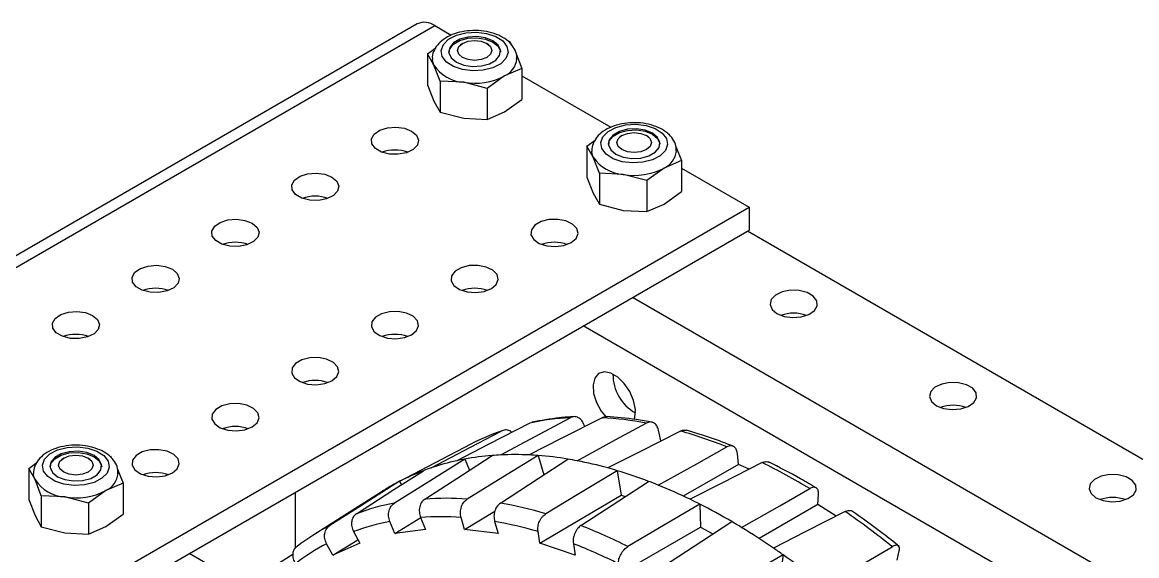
# Model space of a CAD drawing. Header units: inches. Extents: x 0 to 11, y 0 to 8.4.
# Drawn here: x 7.2363 to 7.648, y 6.5045 to 6.7014 of the extents above; entities that cross this region are included whole.
import ezdxf

# ---------------------------------------------------------------- set-up
doc = ezdxf.new("R2010")
doc.units = ezdxf.units.IN
doc.header["$MEASUREMENT"] = 0

msp = doc.modelspace()

# ---------------------------------------------------------------- linework, layer by layer
at = {"color": 7, "linetype": 'Continuous', "lineweight": 25}
for p, q in [((7.382217042815886, 6.700830380332008), (5.791226785146389, 5.782371254531325)), ((5.797684593627999, 5.781731775545765), (7.388674851297495, 6.70019090134645)), ((7.388674851297495, 6.70019090134645), (7.394782015744212, 6.696665310355676)), ((7.416164001650932, 6.694412728014449), (7.416734545767709, 6.693408412837759)), ((7.385978819579397, 6.68974357006472), (7.389034138851175, 6.691948201739109)), ((7.385978819579397, 6.68974357006472), (7.385978819579396, 6.678294257114759)), ((7.388313651538167, 6.685633621154101), (7.385978819579397, 6.68974357006472)), ((7.39890359789121, 6.693607440885979), (7.398041671471252, 6.693109699613675)), ((7.408770813676615, 6.693109699613675), (7.407908887256657, 6.693607440885979)), ((7.390648483496935, 6.679682932916656), (7.388313651538167, 6.685633621154101)), ((7.418805303475361, 6.689521692217525), (7.420833665568471, 6.684352090866385)), ((7.414454786029972, 6.681590011755349), (7.408075906491473, 6.676987193317489)), ((7.420833665568471, 6.684352090866385), (7.414454786029972, 6.681590011755349)), ((7.420833665568471, 6.684352090866385), (7.420833665568471, 6.672902777916423)), ((7.420833665568471, 6.681626013032579), (7.453707580842653, 6.662648305696658)), ((7.385978819579396, 6.678294257114759), (7.388313651538166, 6.672343568877315)), ((7.390648483496935, 6.679682932916656), (7.390648483496935, 6.668233619966695)), ((7.399362194994204, 6.679255432780485), (7.390648483496935, 6.679682932916656)), ((7.408075906491473, 6.676987193317489), (7.399362194994204, 6.679255432780485)), ((7.408075906491473, 6.676987193317489), (7.408075906491473, 6.665537880367526)), ((7.388313651538166, 6.672343568877315), (7.390648483496935, 6.668233619966695)), ((7.414454786029972, 6.668299959478563), (7.420833665568471, 6.672902777916423)), ((7.390648483496935, 6.668233619966695), (7.399362194994204, 6.665965380503699)), ((7.399362194994204, 6.665965380503699), (7.408075906491473, 6.665537880367526)), ((7.408075906491473, 6.665537880367526), (7.414454786029972, 6.668299959478563)), ((7.444904384677032, 6.655726565405269), (7.447959703948809, 6.657931197079658)), ((7.457829162988845, 6.659590436226528), (7.456967236568886, 6.659092694954224)), ((7.46769637877425, 6.659092694954224), (7.466834452354292, 6.659590436226528)), ((7.475089566748567, 6.660395723354998), (7.475660110865344, 6.659391408178308)), ((7.444904384677032, 6.655726565405269), (7.444904384677032, 6.644277252455308)), ((7.447239216635801, 6.65161661649465), (7.444904384677032, 6.655726565405269)), ((7.477730868572996, 6.655504687558075), (7.479759230666106, 6.650335086206933)), ((7.44957404859457, 6.645665928257205), (7.447239216635801, 6.65161661649465)), ((7.479759230666106, 6.650335086206933), (7.473380351127607, 6.647573007095898)), ((7.479759230666106, 6.650335086206933), (7.479759230666106, 6.638885773256971)), ((7.44957404859457, 6.645665928257205), (7.44957404859457, 6.634216615307244)), ((7.45828776009184, 6.645238428121034), (7.44957404859457, 6.645665928257205)), ((7.467001471589108, 6.642970188658037), (7.45828776009184, 6.645238428121034)), ((7.473380351127607, 6.647573007095898), (7.467001471589108, 6.642970188658037)), ((7.479759230666106, 6.647609008374028), (7.504758214542304, 6.633177402167677)), ((7.444904384677032, 6.644277252455308), (7.447239216635801, 6.638326564217863)), ((7.467001471589108, 6.642970188658037), (7.467001471589108, 6.631520875708075)), ((7.447239216635801, 6.638326564217863), (7.44957404859457, 6.634216615307244)), ((7.473380351127607, 6.634282954819111), (7.479759230666106, 6.638885773256971)), ((5.913767956872807, 5.714718276366994), (7.504758214542304, 6.633177402167677)), ((7.44957404859457, 6.634216615307244), (7.45828776009184, 6.631948375844247)), ((7.467001471589108, 6.631520875708075), (7.473380351127607, 6.634282954819111)), ((7.504758214542304, 6.633177402167677), (7.504758214542304, 6.624671768710534)), ((7.45828776009184, 6.631948375844247), (7.467001471589108, 6.631520875708075)), ((5.913767956872807, 5.706212642909851), (7.504758214542304, 6.624671768710534)), ((9.150253326920348, 5.674067209361233), (7.504168863112857, 6.624331543372215)), ((9.107826920049154, 5.649574966006552), (7.46174245624167, 6.59983930001753)), ((9.089558510303315, 5.639028837540935), (7.443474046495835, 6.58929317155191)), ((7.444054397868406, 6.552142202556604), (7.443853493942281, 6.552722326015407)), ((7.472213934188495, 6.546855789851199), (7.471321105594738, 6.550839022825552)), ((7.401947718510117, 6.545644989771353), (7.375415550785084, 6.531805244762559)), ((7.426881768582363, 6.541467022343265), (7.428919780690863, 6.534333559277104)), ((7.500863578403633, 6.538111038978023), (7.500472682464361, 6.542263425359302)), ((7.238664906830965, 6.53666704909781), (7.241720226102741, 6.538871680772199)), ((7.251589685142778, 6.540530919919069), (7.250727758722818, 6.540033178646765)), ((7.261456900928184, 6.540033178646765), (7.260594974508225, 6.540530919919069)), ((7.268850088902498, 6.541336207047538), (7.269420633019277, 6.540331891870849)), ((7.399793455368522, 6.540143558184925), (7.401459561294493, 6.536049193417961)), ((7.500863578403633, 6.538111038978023), (7.480478716653582, 6.526487306690469)), ((7.504777337688187, 6.536371203503868), (7.500863578403633, 6.538111038978023)), ((7.238664906830965, 6.53666704909781), (7.238664906830964, 6.525217736147849)), ((7.240999738789734, 6.532557100187191), (7.238664906830965, 6.53666704909781)), ((7.271491390726929, 6.536445171250615), (7.273519752820038, 6.531275569899475)), ((7.456109102042225, 6.535866160980834), (7.45756515701405, 6.526803566316961)), ((7.243334570748504, 6.526606411949746), (7.240999738789734, 6.532557100187191)), ((7.273519752820038, 6.531275569899475), (7.267140873281538, 6.528513490788439)), ((7.273519752820038, 6.531275569899475), (7.273519752820038, 6.519826256949512)), ((7.375667227090356, 6.531935981294562), (7.376347984617406, 6.530656245870312)), ((7.238664906830964, 6.525217736147849), (7.240999738789734, 6.519267047910405)), ((7.243334570748504, 6.526606411949746), (7.243334570748504, 6.515157098999785)), ((7.252048282245772, 6.526178911813575), (7.243334570748504, 6.526606411949746)), ((7.260761993743039, 6.523910672350578), (7.252048282245772, 6.526178911813575)), ((7.267140873281538, 6.528513490788439), (7.260761993743039, 6.523910672350578)), ((7.337114981836359, 6.527893390455065), (7.337114981836359, 6.507163959528078)), ((7.369241369242024, 6.528240965625563), (7.343988207909431, 6.512185676503085)), ((7.42750108174156, 6.50909083925295), (7.45756515701405, 6.526803566316961)), ((7.45756515701405, 6.526803566316961), (7.459031451518237, 6.52630335513105)), ((7.530216942119224, 6.52342929215434), (7.530422468639378, 6.527256098806206)), ((7.260761993743039, 6.523910672350578), (7.260761993743039, 6.512461359400616)), ((7.39965525183095, 6.514206458073962), (7.410846152920771, 6.520911925965021)), ((7.486587398010676, 6.523511153435957), (7.486784939343598, 6.515008022580274)), ((7.530216942119224, 6.52342929215434), (7.508509831879745, 6.510817087150394)), ((7.536945899125736, 6.519077331111898), (7.530216942119224, 6.52342929215434)), ((7.240999738789734, 6.519267047910405), (7.243334570748504, 6.515157098999785)), ((7.267140873281538, 6.515223438511652), (7.273519752820038, 6.519826256949512)), ((7.373880494361694, 6.512709255088447), (7.372089125372396, 6.517111447026)), ((7.373880494361694, 6.512709255088447), (7.383471785986393, 6.518547188021047)), ((7.383446222378757, 6.51861000919753), (7.385237591368057, 6.514207817259975)), ((7.39965525183095, 6.514206458073962), (7.3983975712552, 6.518608599699482)), ((7.410793384953461, 6.517107798286427), (7.41205106552921, 6.512705656660907)), ((7.243334570748504, 6.515157098999785), (7.252048282245772, 6.512888859536789)), ((7.252048282245772, 6.512888859536789), (7.260761993743039, 6.512461359400616)), ((7.260761993743039, 6.512461359400616), (7.267140873281538, 6.515223438511652)), ((7.358662635403149, 6.51336559862952), (7.360933262965735, 6.509097114754337)), ((7.385237591368057, 6.514207817259975), (7.373880494361694, 6.512709255088447)), ((7.41205106552921, 6.512705656660907), (7.39965525183095, 6.514206458073962)), ((7.42750108174156, 6.50909083925295), (7.426815303567235, 6.513359173720736)), ((7.456571902642358, 6.497517834114661), (7.486784939343598, 6.515008022580274)), ((7.486784939343598, 6.515008022580274), (7.491354988004398, 6.512513288884612)), ((7.35095996229684, 6.504644722051497), (7.348689334734255, 6.508913205926681)), ((7.35095996229684, 6.504644722051497), (7.36025077330743, 6.51038010635959)), ((7.360933262965735, 6.509097114754337), (7.35095996229684, 6.504644722051497)), ((7.44055897160508, 6.504636275346805), (7.42750108174156, 6.50909083925295)), ((7.439873193430756, 6.50890460981459), (7.44055897160508, 6.504636275346805)), ((7.984467054131057, 6.108942266945792), (7.297929385267048, 6.505272027064855)), ((7.336225665893626, 6.504906086743692), (7.329633741339315, 6.500679549056798)), ((7.517390588887475, 6.504777400360951), (7.516323614388051, 6.497092096641717)), ((7.559464750861917, 6.502888081850713), (7.560260455022185, 6.50627303318951))]:
    msp.add_line(p, q, dxfattribs=at)
at = {"color": 7, "linetype": 'Continuous', "lineweight": 25, "flags": 128}
for points in [[(7.406607780241216, 6.683728603100108), (7.40275885769853, 6.683495068248742), (7.398973305698045, 6.683959579294774), (7.395621680445061, 6.685076666660576), (7.393032062371483, 6.686736982051582), (7.391457941337284, 6.688778002229221), (7.391053403276839, 6.690999937917882), (7.391858047194086, 6.693185290571223), (7.39379310893612, 6.695120142645287), (7.396669171177265, 6.696615097338158), (7.400204704906652, 6.697523818068536), (7.404053627449337, 6.697757352919902), (7.407839179449822, 6.69729284187387), (7.411190804702807, 6.696175754508068), (7.413780422776385, 6.694515439117062), (7.415354543810582, 6.692474418939423), (7.415759081871028, 6.690252483250762), (7.414954437953782, 6.688067130597421), (7.413019376211747, 6.686132278523356), (7.410143313970602, 6.684637323830485), (7.406607780241216, 6.683728603100108)], [(7.39387254660859, 6.690422075380682), (7.394191067224636, 6.69164337830025), (7.395591326024017, 6.693376895184404), (7.397934179095203, 6.694729395473621), (7.40093704378098, 6.695537747672243), (7.40423773028268, 6.695704452575108), (7.407438127095253, 6.695209403110629), (7.410152219130278, 6.694112309550372), (7.412052646832595, 6.692545497569083), (7.412910190573982, 6.690697947815386), (7.412939938539274, 6.69042207538075)], [(7.40093704378098, 6.695946018078185), (7.397934179095203, 6.695137665879564), (7.395591326024018, 6.693785165590346), (7.394191067224636, 6.692051648706193), (7.393902294573885, 6.690146202947315), (7.394759838315271, 6.688298653193618), (7.39666026601759, 6.686731841212329), (7.399374358052614, 6.685634747652073), (7.402574754865188, 6.685139698187594), (7.405875441366888, 6.685306403090459), (7.408878306052664, 6.686114755289081), (7.411221159123849, 6.687467255578297), (7.412621417923231, 6.689200772462451), (7.412910190573982, 6.691106218221329), (7.412052646832595, 6.692953767975025), (7.410152219130278, 6.694520579956315), (7.407438127095253, 6.695617673516572), (7.40423773028268, 6.696112722981051), (7.40093704378098, 6.695946018078185)], [(7.407908155747488, 6.688410064933924), (7.405842660426656, 6.687613338703255), (7.403406242573933, 6.687333565656282), (7.400969824721209, 6.687613338703256), (7.398904329400379, 6.688410064933925), (7.397524209550279, 6.689602450002011), (7.397039575907267, 6.691008964089894), (7.397524209550279, 6.692415478177778), (7.39890432940038, 6.693607863245862), (7.400969824721211, 6.694404589476531), (7.403406242573935, 6.694684362523505), (7.405842660426659, 6.69440458947653), (7.407908155747489, 6.693607863245862), (7.409288275597588, 6.692415478177776), (7.4097729092406, 6.691008964089892), (7.409288275597588, 6.68960245000201), (7.407908155747488, 6.688410064933924)], [(7.388313651538167, 6.685633621154101), (7.387914916614967, 6.68679083814656), (7.387783601527819, 6.687811467052795)], [(7.380130644358168, 6.661241431011574), (7.381947906372055, 6.659709958559049), (7.382684123552307, 6.657902930525155), (7.382239865689208, 6.656064396058953), (7.380675132268887, 6.654442659427779), (7.378201249210247, 6.653256745150023), (7.375152328128617, 6.652666817520275), (7.371940142710724, 6.652752549533833), (7.368998516396591, 6.653502362607211), (7.366724732120051, 6.654814990329988), (7.36542587704713, 6.656513155054685), (7.365277368752627, 6.658367510225375), (7.36629926410463, 6.660127614900919), (7.368353550473331, 6.661555757191809), (7.371162785101443, 6.662459058568049), (7.374347565285935, 6.662715523173415), (7.377477768815414, 6.66229051404183), (7.380130644358168, 6.661241431011574)], [(7.465533345338851, 6.649711598440656), (7.461684422796165, 6.64947806358929), (7.45789887079568, 6.649942574635322), (7.454547245542695, 6.651059662001125), (7.451957627469118, 6.652719977392131), (7.45038350643492, 6.65476099756977), (7.449978968374475, 6.656982933258431), (7.450783612291721, 6.659168285911771), (7.452718674033756, 6.661103137985835), (7.4555947362749, 6.662598092678707), (7.459130270004287, 6.663506813409084), (7.462979192546973, 6.66374034826045), (7.466764744547457, 6.663275837214419), (7.470116369800443, 6.662158749848617), (7.47270598787402, 6.66049843445761), (7.474280108908217, 6.658457414279971), (7.474684646968663, 6.65623547859131), (7.473880003051416, 6.654050125937969), (7.471944941309381, 6.652115273863906), (7.469068879068237, 6.650620319171034), (7.465533345338851, 6.649711598440656)], [(7.452798111706192, 6.656405070720737), (7.453116632322272, 6.657626373640798), (7.454516891121653, 6.659359890524953), (7.456859744192839, 6.660712390814169), (7.459862608878615, 6.661520743012792), (7.463163295380315, 6.661687447915656), (7.466363692192888, 6.661192398451177), (7.469077784227912, 6.660095304890921), (7.470978211930229, 6.658528492909632), (7.471835755671618, 6.656680943155934), (7.471865503636932, 6.656405070720923)], [(7.459862608878615, 6.661929013418733), (7.456859744192839, 6.661120661220112), (7.454516891121653, 6.659768160930896), (7.453116632322272, 6.658034644046741), (7.45282785967152, 6.656129198287863), (7.453685403412908, 6.654281648534167), (7.455585831115227, 6.652714836552878), (7.458299923150249, 6.651617742992622), (7.461500319962824, 6.651122693528142), (7.464801006464523, 6.651289398431008), (7.467803871150299, 6.652097750629629), (7.470146724221485, 6.653450250918845), (7.471546983020867, 6.655183767803), (7.471835755671619, 6.657089213561878), (7.470978211930231, 6.658936763315575), (7.469077784227912, 6.660503575296864), (7.466363692192888, 6.66160066885712), (7.463163295380315, 6.662095718321599), (7.459862608878615, 6.661929013418733)], [(7.466833720845123, 6.654393060274472), (7.464768225524293, 6.653596334043804), (7.462331807671568, 6.653316560996831), (7.459895389818843, 6.653596334043804), (7.457829894498014, 6.654393060274473), (7.456449774647914, 6.655585445342559), (7.455965141004903, 6.656991959430443), (7.456449774647915, 6.658398473518326), (7.457829894498016, 6.659590858586411), (7.459895389818846, 6.660387584817079), (7.46233180767157, 6.660667357864053), (7.464768225524295, 6.660387584817079), (7.466833720845124, 6.659590858586411), (7.468213840695225, 6.658398473518325), (7.468698474338235, 6.656991959430441), (7.468213840695223, 6.655585445342558), (7.466833720845123, 6.654393060274472)], [(7.447239216635801, 6.65161661649465), (7.446840481712602, 6.652773833487109), (7.446709166625455, 6.653794462393343)], [(7.350667861808732, 6.644232928681931), (7.352485123822621, 6.642701456229407), (7.353221341002872, 6.640894428195512), (7.352777083139772, 6.639055893729311), (7.351212349719451, 6.637434157098137), (7.348738466660811, 6.636248242820381), (7.34568954557918, 6.635658315190632), (7.342477360161289, 6.635744047204192), (7.339535733847154, 6.636493860277568), (7.337261949570616, 6.637806488000345), (7.335963094497695, 6.639504652725043), (7.335814586203194, 6.641359007895733), (7.336836481555195, 6.643119112571276), (7.338890767923895, 6.644547254862166), (7.341700002552008, 6.645450556238408), (7.3448847827365, 6.645707020843773), (7.348014986265978, 6.645282011712188), (7.350667861808732, 6.644232928681931)], [(7.321205079259297, 6.627224426352289), (7.323022341273186, 6.625692953899765), (7.323758558453436, 6.623885925865871), (7.323314300590338, 6.62204739139967), (7.321749567170017, 6.620425654768495), (7.319275684111378, 6.619239740490738), (7.316226763029746, 6.61864981286099), (7.313014577611854, 6.618735544874549), (7.31007295129772, 6.619485357947926), (7.307799167021182, 6.620797985670704), (7.306500311948261, 6.6224961503954), (7.306351803653758, 6.62435050556609), (7.30737369900576, 6.626110610241634), (7.309427985374461, 6.627538752532524), (7.312237220002573, 6.628442053908765), (7.315422000187065, 6.62869851851413), (7.318552203716544, 6.628273509382545), (7.321205079259297, 6.627224426352289)], [(7.439056209457057, 6.62008085537385), (7.440873471470945, 6.621612327826374), (7.441609688651194, 6.623419355860268), (7.441165430788095, 6.625257890326469), (7.439600697367773, 6.626879626957643), (7.437126814309132, 6.6280655412354), (7.434077893227502, 6.628655468865147), (7.430865707809609, 6.628569736851588), (7.427924081495475, 6.627819923778211), (7.425650297218938, 6.626507296055432), (7.424351442146017, 6.624809131330735), (7.424202933851515, 6.622954776160045), (7.425224829203519, 6.621194671484502), (7.42727911557222, 6.619766529193611), (7.430088350200334, 6.618863227817371), (7.433273130384826, 6.618606763212006), (7.436403333914305, 6.619031772343592), (7.439056209457057, 6.62008085537385)], [(7.291742296709862, 6.610215924022647), (7.29355955872375, 6.608684451570123), (7.294295775904001, 6.606877423536227), (7.293851518040903, 6.605038889070027), (7.292286784620582, 6.603417152438852), (7.289812901561942, 6.602231238161097), (7.286763980480311, 6.601641310531347), (7.283551795062419, 6.601727042544907), (7.280610168748284, 6.602476855618283), (7.278336384471746, 6.603789483341061), (7.277037529398825, 6.605487648065758), (7.276889021104322, 6.607342003236448), (7.277910916456324, 6.609102107911992), (7.279965202825026, 6.610530250202881), (7.282774437453138, 6.611433551579123), (7.28595921763763, 6.611690016184488), (7.289089421167109, 6.611265007052903), (7.291742296709862, 6.610215924022647)], [(7.409593426907622, 6.603072353044207), (7.411410688921509, 6.604603825496731), (7.41214690610176, 6.606410853530626), (7.411702648238659, 6.608249387996827), (7.410137914818337, 6.609871124628), (7.407664031759698, 6.611057038905757), (7.404615110678066, 6.611646966535505), (7.401402925260173, 6.611561234521946), (7.398461298946039, 6.610811421448568), (7.396187514669502, 6.609498793725789), (7.394888659596582, 6.607800629001093), (7.394740151302081, 6.605946273830402), (7.395762046654083, 6.604186169154859), (7.397816333022785, 6.602758026863969), (7.400625567650899, 6.601854725487728), (7.403810347835391, 6.601598260882364), (7.406940551364869, 6.60202327001395), (7.409593426907622, 6.603072353044207)], [(7.515070188434972, 6.593886268910223), (7.517723063977725, 6.592837185879966), (7.520853267507205, 6.592412176748381), (7.524038047691697, 6.592668641353746), (7.526847282319808, 6.593571942729985), (7.52890156868851, 6.595000085020876), (7.529923464040513, 6.59676018969642), (7.52977495574601, 6.59861454486711), (7.52847610067309, 6.600312709591806), (7.526202316396552, 6.601625337314585), (7.523260690082418, 6.602375150387963), (7.520048504664525, 6.602460882401521), (7.516999583582894, 6.601870954771774), (7.514525700524255, 6.600685040494016), (7.512960967103933, 6.599063303862842), (7.512516709240834, 6.597224769396641), (7.513252926421083, 6.595417741362747), (7.515070188434972, 6.593886268910223)], [(7.262279514160427, 6.593207421693005), (7.264096776174315, 6.59167594924048), (7.264832993354567, 6.589868921206586), (7.264388735491467, 6.588030386740385), (7.262824002071146, 6.58640865010921), (7.260350119012506, 6.585222735831454), (7.257301197930876, 6.584632808201705), (7.254089012512983, 6.584718540215263), (7.251147386198849, 6.585468353288641), (7.248873601922311, 6.586780981011419), (7.24757474684939, 6.588479145736115), (7.247426238554887, 6.590333500906806), (7.248448133906889, 6.592093605582349), (7.25050242027559, 6.593521747873239), (7.253311654903702, 6.594425049249481), (7.256496435088194, 6.594681513854845), (7.259626638617673, 6.594256504723261), (7.262279514160427, 6.593207421693005)], [(7.380130644358188, 6.586063850714565), (7.381947906372075, 6.587595323167089), (7.382684123552325, 6.589402351200984), (7.382239865689224, 6.591240885667185), (7.380675132268903, 6.592862622298359), (7.378201249210262, 6.594048536576115), (7.375152328128631, 6.594638464205863), (7.371940142710739, 6.594552732192303), (7.368998516396605, 6.593802919118926), (7.366724732120068, 6.592490291396148), (7.365425877047148, 6.590792126671451), (7.365277368752646, 6.58893777150076), (7.366299264104649, 6.587177666825217), (7.36835355047335, 6.585749524534328), (7.371162785101463, 6.584846223158086), (7.374347565285955, 6.584589758552721), (7.377477768815433, 6.585014767684307), (7.380130644358188, 6.586063850714565)], [(7.350667861808752, 6.569055348384922), (7.35248512382264, 6.570586820837446), (7.353221341002889, 6.572393848871342), (7.352777083139789, 6.574232383337542), (7.351212349719468, 6.575854119968715), (7.348738466660827, 6.577040034246473), (7.345689545579197, 6.57762996187622), (7.342477360161304, 6.577544229862661), (7.339535733847169, 6.576794416789284), (7.337261949570633, 6.575481789066504), (7.335963094497712, 6.573783624341808), (7.33581458620321, 6.571929269171118), (7.336836481555213, 6.570169164495574), (7.338890767923915, 6.568741022204684), (7.341700002552029, 6.567837720828444), (7.34488478273652, 6.567581256223079), (7.348014986266, 6.568006265354665), (7.350667861808752, 6.569055348384922)], [(7.462292886594987, 6.554803424936231), (7.46256339901162, 6.555637960430416), (7.462776444521869, 6.558483956641469), (7.462143119317274, 6.561737566101214), (7.460732054010808, 6.565046209739734), (7.458696159423358, 6.568051344679899), (7.456256056323634, 6.57042731792147), (7.453676167744596, 6.571916655896699), (7.451236064644873, 6.572357965726511), (7.449200170057424, 6.571703424643218), (7.447789104750957, 6.570023962329445), (7.447155779546363, 6.567501574586434), (7.447368825056611, 6.564409601265018), (7.448405154494926, 6.561083105651481), (7.450152465486358, 6.557882565161448), (7.451999561520655, 6.555581388335337)], [(7.57399575353385, 6.559869264250944), (7.576648629076604, 6.558820181220686), (7.579778832606083, 6.558395172089101), (7.582963612790575, 6.558651636694465), (7.585772847418688, 6.559554938070707), (7.587827133787388, 6.560983080361597), (7.588849029139391, 6.56274318503714), (7.588700520844888, 6.56459754020783), (7.587401665771968, 6.566295704932527), (7.58512788149543, 6.567608332655307), (7.582186255181296, 6.568358145728682), (7.578974069763404, 6.568443877742242), (7.575925148681772, 6.567853950112493), (7.573451265623133, 6.566668035834737), (7.571886532202812, 6.565046299203563), (7.571442274339712, 6.563207764737362), (7.572178491519963, 6.561400736703467), (7.57399575353385, 6.559869264250944)], [(7.321205079259317, 6.55204684605528), (7.323022341273204, 6.553578318507804), (7.323758558453454, 6.5553853465417), (7.323314300590353, 6.5572238810079), (7.321749567170032, 6.558845617639073), (7.319275684111392, 6.56003153191683), (7.316226763029761, 6.560621459546579), (7.313014577611868, 6.560535727533019), (7.310072951297734, 6.559785914459642), (7.307799167021197, 6.558473286736863), (7.306500311948277, 6.556775122012166), (7.306351803653776, 6.554920766841476), (7.307373699005778, 6.553160662165932), (7.30942798537448, 6.551732519875043), (7.312237220002594, 6.550829218498802), (7.315422000187085, 6.550572753893436), (7.318552203716564, 6.550997763025022), (7.321205079259317, 6.55204684605528)], [(7.41301696498522, 6.541673265733679), (7.427418396190225, 6.549377616942277), (7.438734066151941, 6.555430209008144)], [(7.450489382564125, 6.555429100807427), (7.435407986751323, 6.54772573928272), (7.423558577301, 6.541672271951639)], [(7.387311878625039, 6.536889541695116), (7.401825215025944, 6.544518911957371), (7.413228904061463, 6.550512602907845)], [(7.42378531868317, 6.553457730701771), (7.408661231511682, 6.545658989463501), (7.396778372463632, 6.539530593142427)], [(7.441282346632793, 6.539526397650418), (7.455575133549435, 6.54732612914666), (7.466805338000748, 6.553453675105598)], [(7.479402376862703, 6.550506364582357), (7.464381072647283, 6.542877953800898), (7.452578775869827, 6.536883388834577)], [(7.259293867492784, 6.530652082133198), (7.255444944950098, 6.530418547281831), (7.251659392949613, 6.530883058327862), (7.248307767696628, 6.532000145693666), (7.24571814962305, 6.533660461084672), (7.244144028588852, 6.53570148126231), (7.243739490528407, 6.537923416950972), (7.244544134445653, 6.540108769604313), (7.246479196187688, 6.542043621678377), (7.249355258428832, 6.543538576371248), (7.252890792158218, 6.544447297101626), (7.256739714700903, 6.544680831952992), (7.260525266701388, 6.54421632090696), (7.263876891954374, 6.543099233541158), (7.266466510027952, 6.541438918150152), (7.26804063106215, 6.539397897972512), (7.268445169122595, 6.537175962283851), (7.267640525205349, 6.534990609630511), (7.265705463463314, 6.533055757556446), (7.26282940122217, 6.531560802863575), (7.259293867492784, 6.530652082133198)], [(7.246558633860295, 6.537345554415917), (7.246877154476204, 6.53856685733334), (7.248277413275583, 6.540300374217494), (7.250620266346771, 6.541652874506711), (7.253623131032547, 6.542461226705332), (7.256923817534246, 6.542627931608198), (7.260124214346821, 6.542132882143719), (7.262838306381844, 6.541035788583462), (7.264738734084163, 6.539468976602173), (7.265596277825551, 6.537621426848475), (7.265626025790715, 6.537345554415786)], [(7.253623131032547, 6.542869497111275), (7.250620266346771, 6.542061144912654), (7.248277413275585, 6.540708644623436), (7.246877154476204, 6.538975127739283), (7.246588381825451, 6.537069681980404), (7.247445925566839, 6.535222132226708), (7.249346353269158, 6.533655320245419), (7.252060445304182, 6.532558226685162), (7.255260842116756, 6.532063177220683), (7.258561528618455, 6.532229882123548), (7.261564393304231, 6.53303823432217), (7.263907246375417, 6.534390734611387), (7.265307505174798, 6.536124251495541), (7.265596277825551, 6.538029697254419), (7.264738734084163, 6.539877247008115), (7.262838306381844, 6.541444058989405), (7.26012421434682, 6.54254115254966), (7.256923817534246, 6.543036202014139), (7.253623131032547, 6.542869497111275)], [(7.260594242999054, 6.535333543967014), (7.258528747678224, 6.534536817736345), (7.256092329825499, 6.534257044689372), (7.253655911972775, 6.534536817736345), (7.251590416651945, 6.535333543967015), (7.250210296801845, 6.5365259290351), (7.249725663158834, 6.537932443122984), (7.250210296801846, 6.539338957210868), (7.251590416651948, 6.540531342278952), (7.253655911972777, 6.541328068509621), (7.256092329825503, 6.541607841556593), (7.258528747678226, 6.54132806850962), (7.260594242999057, 6.540531342278951), (7.261974362849156, 6.539338957210866), (7.262458996492168, 6.537932443122981), (7.261974362849156, 6.536525929035099), (7.260594242999054, 6.535333543967014)], [(7.291742296709882, 6.535038343725637), (7.293559558723769, 6.536569816178162), (7.294295775904018, 6.538376844212057), (7.293851518040919, 6.540215378678258), (7.292286784620599, 6.541837115309432), (7.289812901561957, 6.543023029587188), (7.286763980480326, 6.543612957216936), (7.283551795062433, 6.543527225203378), (7.280610168748299, 6.54277741213), (7.278336384471761, 6.541464784407221), (7.277037529398842, 6.539766619682523), (7.27688902110434, 6.537912264511833), (7.277910916456343, 6.536152159836289), (7.279965202825045, 6.5347240175454), (7.282774437453158, 6.53382071616916), (7.28595921763765, 6.533564251563795), (7.289089421167128, 6.53398926069538), (7.291742296709882, 6.535038343725637)], [(7.384991720112009, 6.525393078600759), (7.398904164374808, 6.534395833390758), (7.409835722303238, 6.541468629313255)], [(7.426881768582363, 6.541467022343265), (7.412210755004644, 6.532465232155139), (7.400683784607675, 6.525391599273746)], [(7.471249194249371, 6.530514168945675), (7.485439898886912, 6.538426781989087), (7.496589788217508, 6.544643057182662)], [(7.399793455368522, 6.540143558184925), (7.385233137763349, 6.531056262004241), (7.373793241001134, 6.523915445965867)], [(7.412906473265218, 6.523911758671499), (7.426870505312401, 6.53300000400669), (7.437842498244283, 6.540139971214137)], [(7.509645794877823, 6.538839096875733), (7.494700156645717, 6.531262930526809), (7.48295720412159, 6.525309451581489)], [(7.240999738789734, 6.532557100187191), (7.240601003866535, 6.53371431717965), (7.240469688779387, 6.534734946085885)], [(7.359701579553798, 6.519984021777034), (7.373580553791975, 6.528882233583657), (7.384485902098721, 6.535872913064652)], [(7.456109102042225, 6.535866160980834), (7.441332322711313, 6.526968899472503), (7.429722145370081, 6.519977420777241)], [(7.632921318632729, 6.525852259591664), (7.635574194175483, 6.524803176561407), (7.638704397704961, 6.524378167429822), (7.641889177889453, 6.524634632035188), (7.644698412517566, 6.525537933411427), (7.646752698886266, 6.526966075702317), (7.647774594238269, 6.528726180377862), (7.647626085943767, 6.530580535548551), (7.646327230870846, 6.532278700273248), (7.644053446594309, 6.533591327996026), (7.641111820280175, 6.534341141069405), (7.637899634862282, 6.534426873082963), (7.634850713780651, 6.533836945453213), (7.632376830722011, 6.532651031175458), (7.630812097301691, 6.531029294544283), (7.63036783943859, 6.529190760078083), (7.631104056618842, 6.527383732044187), (7.632921318632729, 6.525852259591664)], [(7.375667227090356, 6.531935981294562), (7.361219172235974, 6.522784799864873), (7.349867570110669, 6.515593813024897)], [(7.442597663364409, 6.515585071145722), (7.456629833486998, 6.524737157000951), (7.467655258206969, 6.531927309371289)], [(7.502006980334078, 6.514910411628237), (7.516105266420177, 6.522949977629654), (7.527182431354046, 6.529266061406533)], [(7.486587398010676, 6.523511153435957), (7.471712996784817, 6.514734267243617), (7.460026007390705, 6.507837417550263)], [(7.473163138622888, 6.500666018210388), (7.487277926770975, 6.509858354798618), (7.498368156565838, 6.517080181359012)], [(7.540300705657004, 6.520781801712897), (7.525444008721508, 6.513233586065142), (7.513770828886082, 6.507302128419118)], [(7.517390588887475, 6.504777400360951), (7.502429675816797, 6.496133078577738), (7.490674603156543, 6.489340457447725)], [(7.53262114512092, 6.493189237968312), (7.546639484474157, 6.501365970937181), (7.55765372542928, 6.507789910012735)]]:
    msp.add_lwpolyline(points, dxfattribs=at)
at = {"color": 7, "linetype": 'Continuous', "lineweight": 25}
for centre, radius, start, end in [((7.384891300589008, 6.694909517512005), 0.006496789297062502, 54.38242252478555, 114.307119046121), ((7.400216457240958, 6.693493669086961), 0.01426384019488761, 213.438878860643, 266.5664976720433), ((7.411154161167495, 6.688800663664108), 0.007930171841272201, 294.5956029735976, 353.3176032722282), ((7.403432764603768, 6.70289260238399), 0.02398510629142985, 260.2289030207274, 297.3571748450089), ((7.373943460022786, 6.640089526358985), 0.01413889598481434, 70.49262569240027, 109.5073743076544), ((7.47007972626513, 6.654783659004657), 0.007930171841272303, 294.5956029735976, 353.3176032722218), ((7.459142022338597, 6.659476664427515), 0.01426384019489357, 213.4388788606511, 266.566497672034), ((7.462358329701402, 6.668875597724541), 0.02398510629143156, 260.2289030207323, 297.3571748450088), ((7.344480677473349, 6.623081024029168), 0.01413889598498531, 70.49262569473437, 109.5073743051826), ((7.315017894923916, 6.60607252169989), 0.01413889598462714, 70.49262568999322, 109.5073743101252), ((7.432869025121673, 6.6060725216997), 0.01413889598482331, 70.49262569222222, 109.5073743077676), ((7.285555112374481, 6.589064019370245), 0.01413889598462923, 70.49262569008786, 109.5073743100305), ((7.403406242572238, 6.589064019369995), 0.01413889598488387, 70.49262569303848, 109.5073743069547), ((7.521257372770354, 6.579877935236065), 0.01413889598483105, 70.49262569255409, 109.5073743074653), ((7.256092329825044, 6.572055517040487), 0.01413889598474397, 70.4926256914592, 109.5073743085534), ((7.373943460022804, 6.572055517040375), 0.01413889598486263, 70.49262569290022, 109.5073743071066), ((7.470772275875408, 6.571370127193823), 0.01626503594345406, 179.3863820836753, 240.6082413836217), ((7.344480677473368, 6.555047014710749), 0.01413889598484582, 70.49262569276239, 109.5073743072376), ((7.580182937869231, 6.545860930576787), 0.01413889598483094, 70.49262569276011, 109.5073743072297), ((7.443883706441579, 6.45877082755596), 0.0967964607712056, 93.0496157796812, 101.9838261553578), ((7.44362237720771, 6.430343096607842), 0.1252743557524192, 79.33551441681638, 86.8577149969203), ((7.315017894923933, 6.538038512381068), 0.01413889598488428, 70.492625693314, 109.507374306686), ((7.440799521663334, 6.471108458691956), 0.0840544887177736, 109.1479662952893, 117.5305586799528), ((7.433532464981441, 6.387922737168786), 0.1689304138364358, 68.08232734053205, 74.24458555023719), ((7.417518178035788, 6.444529878044886), 0.09724269444823769, 94.5312552205276, 100.5021867145235), ((7.418030319817994, 6.438906666985107), 0.1028888115638878, 92.79289704780241, 94.56817074453843), ((7.418277451598254, 6.432207476866613), 0.1095921149156954, 87.23790852867538, 92.75128866151445), ((7.417994389218142, 6.424577163403952), 0.1172272350386892, 85.65204803100728, 87.27943491938844), ((7.417244926923771, 6.415943489550233), 0.1258929148204783, 80.58339713011507, 85.60983228361796), ((7.41587996994881, 6.452777272109725), 0.08883135559411882, 102.4174135498401, 108.7596642539284), ((7.416712975663853, 6.449197128829828), 0.09250688179517201, 100.5387296995872, 102.4444633699244), ((7.415772720203088, 6.406462104358925), 0.1354874429227574, 79.14755422457168, 80.62521992573517), ((7.413684459824176, 6.39610841973553), 0.1460491689312081, 74.5552077725248, 79.1077286631869), ((7.410756532162329, 6.336836986744425), 0.2249087343299835, 58.82468665412237, 63.91613996265332), ((7.263840248419065, 6.535724142697197), 0.00793017184126936, 294.5956029735769, 353.3176032722252), ((7.285555112374499, 6.521030010051445), 0.01413889598486524, 70.49262569305755, 109.5073743069425), ((7.414383646778075, 6.457057037590146), 0.08429601036659233, 110.7735687850334, 117.3413823951772), ((7.415018446055293, 6.455436053910947), 0.08603676278761906, 108.785839797065, 110.7859600988186), ((7.410739559999353, 6.385044195730579), 0.1574981287099284, 73.2579136142048, 74.59448166532758), ((7.407092930686414, 6.373290220163071), 0.1698043626858958, 69.10481855148642, 73.22209433927459), ((7.252902544492525, 6.540417148120048), 0.01426384019488546, 213.4388788606341, 266.5664976720462), ((7.413976020290626, 6.457879874664581), 0.08337788751017693, 119.3949820185859, 122.4476610607975), ((7.413993181605988, 6.457847548088314), 0.08341447550929537, 117.3525304037989, 119.394353620237), ((7.402524425099716, 6.361008188194369), 0.1829080955155778, 67.93032138982444, 69.14004250778541), ((7.397240206870962, 6.348260037262947), 0.1967076478640387, 64.16644222512333, 67.89912054208851), ((7.256118851855336, 6.549816081417073), 0.02398510629142285, 260.2289030207246, 297.3571748450129), ((7.392827496639335, 6.41660406815791), 0.1090708402228594, 85.86945251544542, 94.11974467474853), ((7.391042779831153, 6.335200111718208), 0.2111630235052883, 63.09782850048044, 64.19707377808305), ((7.639108502968111, 6.511843925917529), 0.01413889598480892, 70.49262569223593, 109.5073743077607), ((7.39043142109877, 6.43705758126254), 0.08843708327270294, 100.8440107010092, 110.3330671027504), ((7.388268302907655, 6.380703338184529), 0.1453123915464238, 73.42477436839916, 80.2381620675289), ((7.384189996134702, 6.321925624893705), 0.2261016435778585, 59.66957820261236, 63.07124841438328), ((7.388566941893917, 6.432113280764824), 0.08658063701012733, 100.9713178474732, 110.2057599562875), ((7.390911854693791, 6.412086782107928), 0.1067845193623407, 85.9802036056193, 94.00899358457805), ((7.386447110070509, 6.376936101543905), 0.1422703260288457, 73.51628026214553, 80.14665617377915), ((7.376506699953485, 6.308575643809708), 0.2415043618370762, 58.69051791463325, 59.69564879149612), ((7.3769517443156, 6.284514743815336), 0.2872368462068977, 51.0159178962514, 55.34101607503457), ((7.388630186887863, 6.441951865680189), 0.0832206516925712, 117.7607930681282, 127.6426172164202), ((7.371918188269267, 6.333115263221958), 0.1956804001515227, 63.23938356946874, 68.82617919798534), ((7.368300130088301, 6.295275555275036), 0.2571322459901477, 55.54611629083273, 58.6682487628824), ((7.386804525000611, 6.43690590399197), 0.08147281301733149, 117.8933414307081, 127.510068853854), ((7.370438231458174, 6.330342492678444), 0.1915871697694731, 63.31443457365205, 68.75112819380439), ((7.359414763858477, 6.282141099516154), 0.2729895304722288, 54.64166829406894, 55.56794650093873), ((7.350202224065227, 6.269317984755451), 0.2887786102349361, 51.73365622878812, 54.6232777427074)]:
    msp.add_arc(centre, radius, start, end, dxfattribs=at)
for points, knots in [([(7.418889063862079, 6.687840698289737), (7.418929745490952, 6.688260704092607), (7.419058948886437, 6.689594627471731), (7.418149658068314, 6.691758094768224), (7.416424222057265, 6.694033767839704), (7.413880137740422, 6.695922692514841), (7.410630578806443, 6.697363492370974), (7.406829359274397, 6.698237504025827), (7.402776953300901, 6.698466706262942), (7.39875439157835, 6.698032971457145), (7.39499909082617, 6.69694088385168), (7.391876349983626, 6.69526501361414), (7.389534084391268, 6.693125835730282), (7.388189237847062, 6.69068628860847), (7.387622693979019, 6.688781357946109), (7.387811729565298, 6.687833580249083), (7.387828907709515, 6.687747453280694)], [0, 0, 0, 0, 0.03383561990211909, 0.1074607163192179, 0.1808535903753299, 0.2589517202068262, 0.3421606609093205, 0.4270704482414953, 0.5117812938718361, 0.5966570931503226, 0.6823549819365587, 0.7697532431366361, 0.8486207919602852, 0.9221620007501051, 0.9929266631595492, 1, 1, 1, 1]), ([(7.477814628959714, 6.653823693630286), (7.477855310588587, 6.654243699433156), (7.477984513984071, 6.65557762281228), (7.47707522316595, 6.657741090108771), (7.4753497871549, 6.660016763180254), (7.472805702838056, 6.661905687855387), (7.469556143904078, 6.663346487711523), (7.465754924372034, 6.664220499366376), (7.461702518398535, 6.66444970160349), (7.457679956675985, 6.664015966797693), (7.453924655923807, 6.662923879192229), (7.450801915081261, 6.66124800895469), (7.448459649488901, 6.659108831070831), (7.447114802944697, 6.656669283949019), (7.446548259076655, 6.654764353286658), (7.446737294662933, 6.653816575589632), (7.44675447280715, 6.653730448621243)], [0, 0, 0, 0, 0.03383561990211875, 0.1074607163192171, 0.1808535903753286, 0.258951720206832, 0.3421606609093182, 0.4270704482414925, 0.5117812938718328, 0.5966570931503188, 0.6823549819365545, 0.7697532431366313, 0.848620791960279, 0.922162000750101, 0.9929266631595448, 1, 1, 1, 1]), ([(7.440182606560774, 6.555813255572445), (7.438372433849926, 6.555692157001818), (7.433043973762999, 6.555335688861349), (7.42793267342373, 6.554380754163336), (7.424557772764699, 6.55375022777519)], [0, 0, 0, 0, 0.3397177948820693, 1, 1, 1, 1]), ([(7.443853493942281, 6.552722326015407), (7.443590812632292, 6.553301307816621), (7.443065592755043, 6.554458956796581), (7.441733423808912, 6.555538513211418), (7.440206473399912, 6.555973556263286), (7.439225455392754, 6.555611541309768), (7.438734066151941, 6.555430209008144)], [0, 0, 0, 0, 0.249913670934076, 0.4996915371566633, 0.7493968572079074, 1, 1, 1, 1]), ([(7.450489382564125, 6.555429100807427), (7.451004560199416, 6.555669462728395), (7.451577709445629, 6.55593687195656), (7.452148296870491, 6.555782556319926), (7.452206009364069, 6.555766947948973)], [0, 0, 0, 0, 0.8988542490364241, 1, 1, 1, 1]), ([(7.468912900548416, 6.553773542700173), (7.466978206124006, 6.554114384201813), (7.461282825820023, 6.555117758145896), (7.455727980007975, 6.555536305408402), (7.452060089701517, 6.555812674096007)], [0, 0, 0, 0, 0.3396953883935032, 0.9999999999999999, 0.9999999999999999, 0.9999999999999999, 0.9999999999999999]), ([(7.471321105594738, 6.550839022825552), (7.471135048570209, 6.551408427980901), (7.470763035625748, 6.552546928873142), (7.469626844282317, 6.553598141353417), (7.468241288466751, 6.55400943552368), (7.467284560451132, 6.553639150075443), (7.466805338000748, 6.553453675105598)], [0, 0, 0, 0, 0.2499136709341247, 0.4996915371567007, 0.7493968572079575, 1, 1, 1, 1]), ([(7.417080011276171, 6.550000136415431), (7.416848259935115, 6.550188512735578), (7.416143615417177, 6.550761274647961), (7.414725800197449, 6.551031912473554), (7.413728466024944, 6.550685913066154), (7.413228904061463, 6.550512602907845)], [0, 0, 0, 0, 0.1965263516300597, 0.5975422436634552, 1, 1, 1, 1]), ([(7.479402376862703, 6.550506364582357), (7.479909607370905, 6.55071357241516), (7.480689276690907, 6.551032073742443), (7.48140412395025, 6.550776274743858), (7.481653912075751, 6.550686891240562)], [0, 0, 0, 0, 0.6505713322179254, 1, 1, 1, 1]), ([(7.499059641900143, 6.544838926296892), (7.497057640318932, 6.545622069628035), (7.491164288426422, 6.547927432059318), (7.48533942973208, 6.549675993021849), (7.481493305131527, 6.550830558941208)], [0, 0, 0, 0, 0.3397050808648724, 0.9999999999999999, 0.9999999999999999, 0.9999999999999999, 0.9999999999999999]), ([(7.271575151113647, 6.534764177322827), (7.27161583274252, 6.535184183125697), (7.271745036138004, 6.536518106504821), (7.270835745319881, 6.538681573801314), (7.269110309308832, 6.540957246872794), (7.266566224991988, 6.54284617154793), (7.263316666058011, 6.544286971404063), (7.259515446525965, 6.545160983058917), (7.255463040552468, 6.545390185296032), (7.251440478829917, 6.544956450490235), (7.247685178077738, 6.543864362884769), (7.244562437235194, 6.54218849264723), (7.242220171642835, 6.540049314763372), (7.240875325098632, 6.53760976764156), (7.240308781230581, 6.5357048369792), (7.240497816816866, 6.534757059282173), (7.240514994961082, 6.534670932313784)], [0, 0, 0, 0, 0.03383561990211909, 0.1074607163192179, 0.1808535903753299, 0.2589517202068262, 0.3421606609093205, 0.4270704482414953, 0.5117812938718361, 0.5966570931503226, 0.6823549819365587, 0.7697532431366361, 0.8486207919602852, 0.9221620007501051, 0.9929266631595492, 1, 1, 1, 1]), ([(7.500472682464361, 6.542263425359302), (7.500367297289063, 6.542805025839186), (7.500156584205454, 6.54388793248974), (7.499226143700282, 6.544864572972757), (7.497988537586179, 6.545219102006076), (7.497056595475696, 6.544835301705257), (7.496589788217508, 6.544643057182662)], [0, 0, 0, 0, 0.2499136709341133, 0.4996915371566758, 0.7493968572079601, 1, 1, 1, 1]), ([(7.509645794877823, 6.538839096875733), (7.510141354082585, 6.539033458602438), (7.511058599757592, 6.539393208661551), (7.511820225809781, 6.539088955149109), (7.512170369081476, 6.538949080311627)], [0, 0, 0, 0, 0.5402687832336008, 1, 1, 1, 1]), ([(7.529766841662603, 6.529386551695902), (7.52775328073137, 6.530583221286824), (7.521826278846658, 6.534105668912202), (7.515895667926922, 6.53711117732113), (7.511979844024064, 6.539095634205453)], [0, 0, 0, 0, 0.339726723628356, 0.9999999999999999, 0.9999999999999999, 0.9999999999999999, 0.9999999999999999]), ([(7.530422468639378, 6.527256098806207), (7.530399351703761, 6.52775251141202), (7.53035313039442, 6.528745066869814), (7.529631962327956, 6.529603173125291), (7.528544365646541, 6.52986964554628), (7.527636952247603, 6.529467496676976), (7.527182431354046, 6.529266061406533)], [0, 0, 0, 0, 0.2499136709340579, 0.4996915371566477, 0.749396857207942, 1, 1, 1, 1]), ([(7.384991720112009, 6.525393078600759), (7.384606677221175, 6.525075816116739), (7.383997387346305, 6.524573781606323), (7.383415424611623, 6.523508586373694), (7.383003001065015, 6.522261344384374), (7.382860492201911, 6.520518960924103), (7.383250990376852, 6.519246289317373), (7.383446222378757, 6.51861000919753)], [0, 0, 0, 0, 0.2258044893721112, 0.3573118536904142, 0.5009271414552426, 0.7504854067883342, 1, 1, 1, 1]), ([(7.3983975712552, 6.518608599699482), (7.398278180271081, 6.519245706622138), (7.398039478523939, 6.520519492383065), (7.398374732711636, 6.522245619761914), (7.398908027642257, 6.523474053340355), (7.399589824352563, 6.524547075787347), (7.400255177704207, 6.525060720162993), (7.400683784607676, 6.525391599273746)], [0, 0, 0, 0, 0.2498545218832637, 0.4995411617099474, 0.6366718550685441, 0.7659515041796904, 1, 1, 1, 1]), ([(7.372089125372396, 6.517111447026), (7.371896053563606, 6.517748877187445), (7.371510039674687, 6.519023309208757), (7.371683188947186, 6.52075348603771), (7.372117740679054, 6.521986474948477), (7.372725726649306, 6.523064302170907), (7.373374995439216, 6.523581973058279), (7.373793241001134, 6.523915445965867)], [0, 0, 0, 0, 0.2498545218870555, 0.4995411617175742, 0.6366718540071645, 0.7659515027629886, 1, 1, 1, 1]), ([(7.412906473265218, 6.523911758671499), (7.412513408602995, 6.52359195200373), (7.41189142512061, 6.523085891591723), (7.411240370304925, 6.522015823709618), (7.410731126667249, 6.520764196350557), (7.410427781457164, 6.51901765044843), (7.410671524231055, 6.517744378533903), (7.410793384953461, 6.517107798286427)], [0, 0, 0, 0, 0.225804490720161, 0.3573118547004175, 0.500927141449074, 0.7504854067852369, 1, 1, 1, 1]), ([(7.540300705657004, 6.520781801712897), (7.54076831461224, 6.520954648744054), (7.541703279511711, 6.521300249283351), (7.542603661453499, 6.521217638842034), (7.542854686023344, 6.520892725283983), (7.542872140162005, 6.520870133526139)], [0, 0, 0, 0, 0.4821261350828991, 0.9639914042971051, 1, 1, 1, 1]), ([(7.560180258823467, 6.507932183136178), (7.55821136913517, 6.509504323286579), (7.552416251928287, 6.514131670614053), (7.546544627418802, 6.518294481750152), (7.542667885935417, 6.521042978796028)], [0, 0, 0, 0, 0.3397497613952133, 0.9999999999999999, 0.9999999999999999, 0.9999999999999999, 0.9999999999999999]), ([(7.359701579553798, 6.519984021777034), (7.359323357608718, 6.519671496231628), (7.358724861165022, 6.519176957429944), (7.358204210241154, 6.518134300833062), (7.357878071471824, 6.516916024972043), (7.35787936736055, 6.515218413577825), (7.358401561287405, 6.513983167581602), (7.358662635403149, 6.51336559862952)], [0, 0, 0, 0, 0.2258044907773171, 0.3573118547432447, 0.5009271414487602, 0.7504854067851289, 1, 1, 1, 1]), ([(7.426815303567235, 6.513359173720736), (7.426774821654099, 6.513977523246592), (7.426693885028401, 6.515213806817369), (7.427202244777506, 6.516895668330124), (7.427840669655256, 6.518095262541769), (7.428600840739476, 6.519145470623672), (7.429282825107566, 6.519651467820399), (7.429722145370081, 6.519977420777241)], [0, 0, 0, 0, 0.2498545218869784, 0.4995411617173667, 0.6366718540363924, 0.7659515028020362, 1, 1, 1, 1]), ([(7.348689334734255, 6.508913205926681), (7.34843004910167, 6.509532515347464), (7.3479116520555, 6.510770718063128), (7.347938622536619, 6.512464604894092), (7.348283818086429, 6.513677726700223), (7.348824799657095, 6.514742203113317), (7.349459019056007, 6.515260157495684), (7.349867570110669, 6.515593813024897)], [0, 0, 0, 0, 0.2498545218870797, 0.4995411617175975, 0.6366718540076302, 0.7659515027636211, 0.9999999999999999, 0.9999999999999999, 0.9999999999999999, 0.9999999999999999]), ([(7.442597663364409, 6.515585071145722), (7.442195619854228, 6.515264990363986), (7.441559428285329, 6.514758496192211), (7.440833600439196, 6.513701369707143), (7.440219943215032, 6.512470070969697), (7.439743616992131, 6.510760098709957), (7.43983000380435, 6.509523070030361), (7.439873193430756, 6.50890460981459)], [0, 0, 0, 0, 0.225804487965489, 0.3573118526365402, 0.5009271414617147, 0.7504854067915823, 1, 1, 1, 1]), ([(7.337804479714016, 6.507848939654796), (7.337431670647089, 6.507543199882447), (7.336841739511703, 6.507059398851208), (7.336372757192979, 6.506056262057205), (7.336119746159723, 6.504890652950034), (7.336243445770412, 6.503277062858563), (7.336878274291204, 6.502114930617283), (7.337195660775789, 6.501533915343708)], [0, 0, 0, 0, 0.2258044893252254, 0.357311853655316, 0.500927141455464, 0.7504854067884773, 1, 1, 1, 1]), ([(7.456478863892266, 6.501522670241789), (7.456520121684222, 6.502104398146851), (7.45660260954623, 6.50326746308281), (7.4572898157798, 6.504866187317662), (7.458036563038874, 6.506013534406408), (7.458877290769726, 6.50702361173214), (7.459575947278815, 6.507518573432512), (7.460026007390705, 6.507837417550263)], [0, 0, 0, 0, 0.2498545218870805, 0.4995411617176208, 0.636671854005142, 0.7659515027602989, 1, 1, 1, 1]), ([(7.560260455022185, 6.50627303318951), (7.560318703037868, 6.506708247733332), (7.560435167416885, 6.507578440322569), (7.559920434752427, 6.508277651722739), (7.558980349274215, 6.508427451611622), (7.558096462100745, 6.508002677969899), (7.55765372542928, 6.507789910012735)], [0, 0, 0, 0, 0.2499136709341208, 0.4996915371566977, 0.7493968572079528, 1, 1, 1, 1])]:
    msp.add_open_spline(points, degree=3, knots=knots, dxfattribs=at)

doc.saveas('drawing.dxf')
